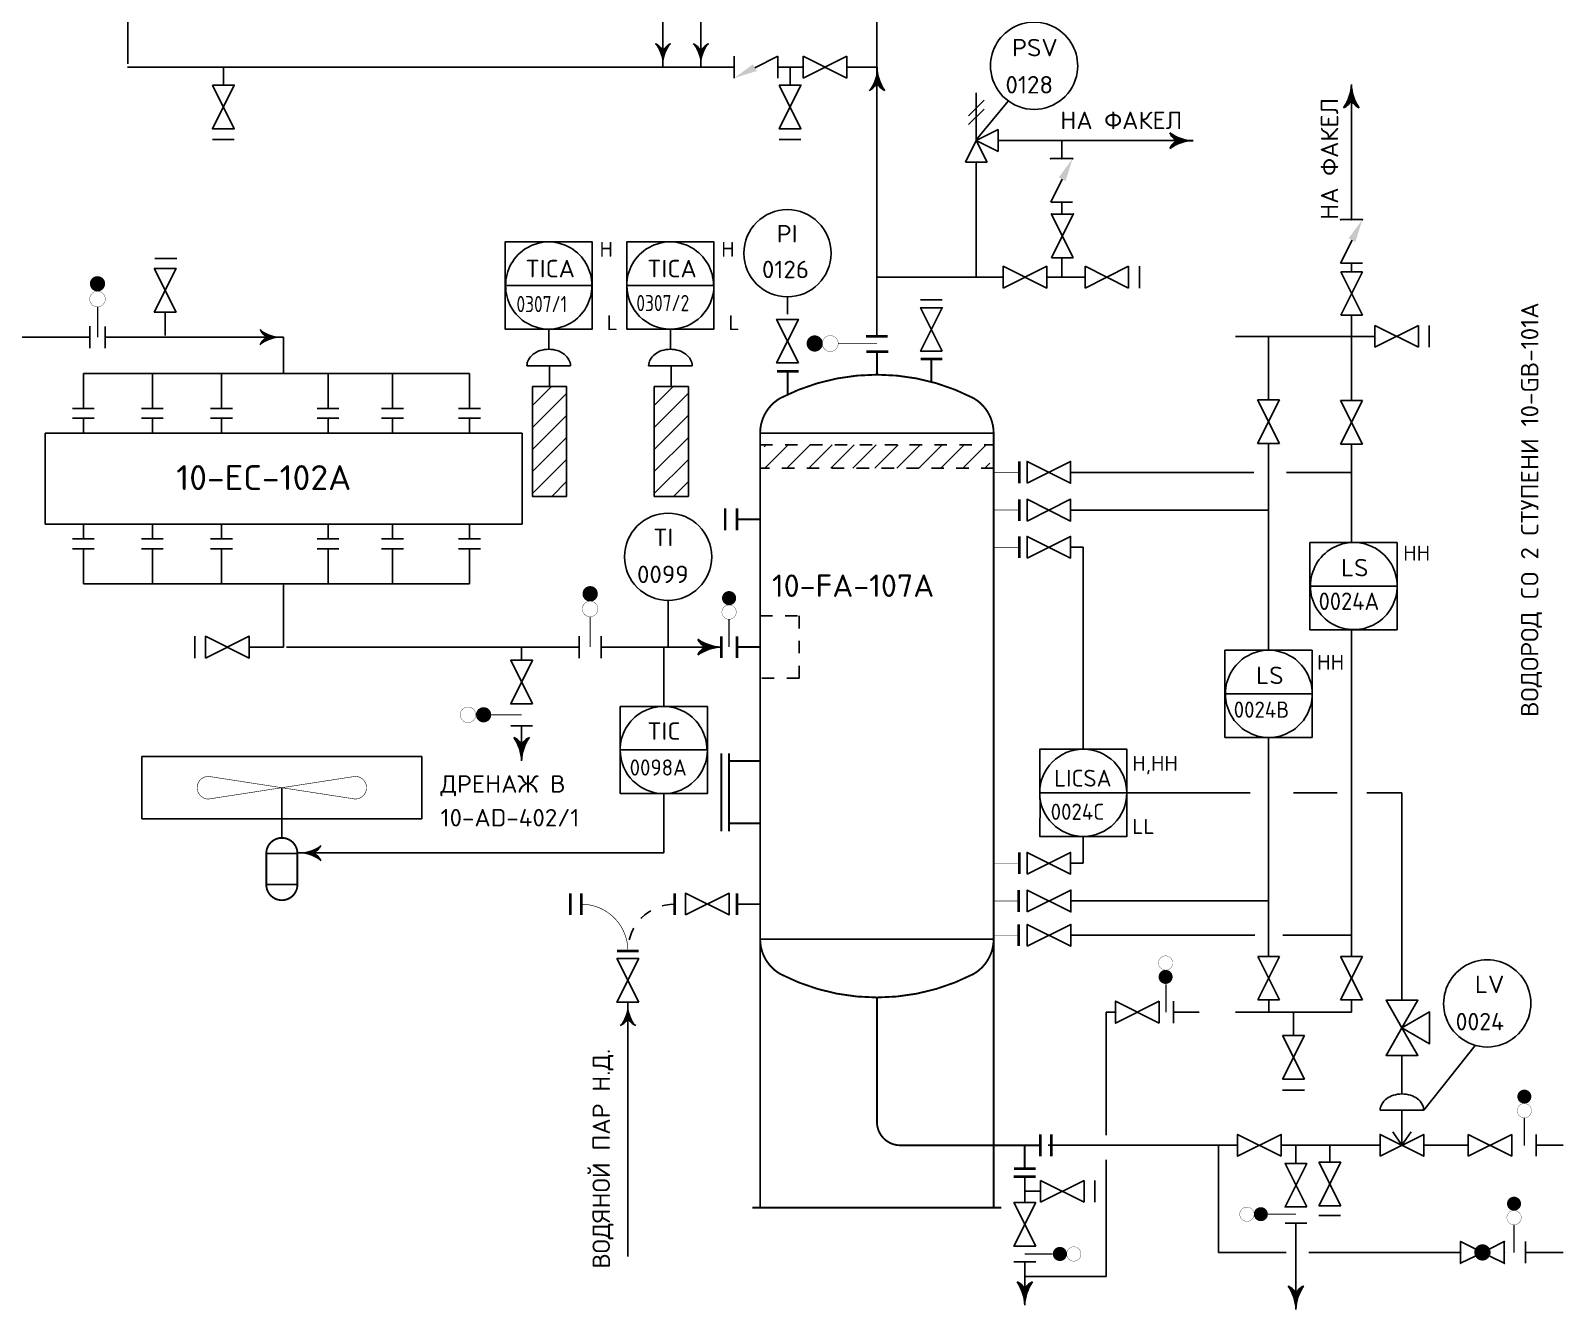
# Model space of a CAD drawing. Extents: x 230 to 652, y 120 to 276.
# Drawn here: x 393.08 to 405.39, y 130.07 to 140.33 of the extents above; entities that cross this region are included whole.
import ezdxf
from ezdxf.enums import TextEntityAlignment as Align

# ---------------------------------------------------------------- set-up
doc = ezdxf.new("R2010")
doc.units = 0
doc.header["$MEASUREMENT"] = 0
doc.linetypes.add('DASH', pattern=[0.15625, 0.09375, -0.0625])
doc.linetypes.add('HIDDEN', pattern=[0.125, 0.0625, -0.0625])
doc.layers.get('0').update_dxf_attribs({"linetype": 'CONTINUOUS'})
for name, color, linetype in [('HATCH', 252, 'CONTINUOUS'), ('IN-ATTRIBS', 7, 'CONTINUOUS'), ('IN-ELECTRICAL', 7, 'HIDDEN'), ('IN-EQUIPMENT', 7, 'CONTINUOUS'), ('IN-INST-TAP', 7, 'CONTINUOUS'), ('IN-MAJ-PROC', 3, 'CONTINUOUS'), ('IN-MIN-PROC', 7, 'CONTINUOUS'), ('IN-PNEUMATIC', 7, 'CONTINUOUS'), ('IN-TEXT', 51, 'CONTINUOUS')]:
    doc.layers.add(name, color=color, linetype=linetype)
doc.styles.add('S1', font='SIMPLEX.shx')
doc.styles.add('SIMPLEX', font='SIMPLEX')

# ---------------------------------------------------------------- blocks, each defined once
blk = doc.blocks.new('VALVTEXT')
at = {"layer": 'IN-ATTRIBS'}
for p in [(0, 0.0625), (0, 0), (0.25, 0.0625), (0.25, 0), (0, -0.0625), (0.25, -0.0625)]:
    blk.add_point(p, dxfattribs=at)
at = {"layer": 'IN-ATTRIBS', "style": 'S1', "flags": 1}
for tag, p in [('IDNUM', (0.125, 0.5625)), ('DWGNO', (0.125, 0.4375)), ('FILENO', (0.125, 0.3125))]:
    blk.add_attdef(tag, text='', height=0.1, dxfattribs=at).set_placement(p, align=Align.CENTER)
at = {"layer": 'IN-ATTRIBS', "style": 'S1'}
for tag, p in [('MODE', (0.125, 0.078125)), ('SIZE', (0.125, -0.1875))]:
    blk.add_attdef(tag, text='', height=0.1, dxfattribs=at).set_placement(p, align=Align.CENTER)
blk = doc.blocks.new('*X15')
at = {"color": 0}
for p, q in [((21.062, 12.047), (21.078, 12.062)), ((21.067, 11.875), (21.255, 12.062)), ((21.244, 11.875), (21.432, 12.062)), ((21.421, 11.875), (21.608, 12.062)), ((21.598, 11.875), (21.785, 12.062)), ((21.774, 11.875), (21.962, 12.062)), ((21.951, 11.875), (22.139, 12.062)), ((22.128, 11.875), (22.316, 12.062)), ((22.305, 11.875), (22.492, 12.062)), ((22.482, 11.875), (22.669, 12.062)), ((22.658, 11.875), (22.846, 12.062)), ((22.835, 11.875), (22.875, 11.915))]:
    blk.add_line(p, q, dxfattribs=at)

msp = doc.modelspace()

# ---------------------------------------------------------------- hatches: boundary and pattern name
at = {"linetype": 'Continuous'}
h = msp.add_hatch(dxfattribs=at)
h.set_pattern_fill('ANSI31', color=256, style=0)
h.set_pattern_definition([(45, (137.99349, -1.40847), (-0.08838835, 0.08838835), [])])
h.paths.add_polyline_path([(397.111, 137.477), (397.386, 137.477), (397.386, 136.595), (397.111, 136.595)])
h = msp.add_hatch(dxfattribs=at)
h.set_pattern_fill('ANSI31', color=256, style=0)
h.set_pattern_definition([(45, (138.97123, -1.40847), (-0.08838835, 0.08838835), [])])
h.paths.add_polyline_path([(398.089, 137.477), (398.364, 137.477), (398.364, 136.595), (398.089, 136.595)])

# ---------------------------------------------------------------- linework, layer by layer
at = {"color": 3, "linetype": 'Continuous'}
for p, q in [((399.878, 137.885), (399.878, 146.336)), ((393.213, 137.873), (392.953, 137.873)), ((393.556, 137.873), (393.213, 137.873)), ((395.112, 137.873), (393.681, 137.873)), ((395.112, 137.873), (395.112, 137.582)), ((396.606, 137.582), (393.506, 137.582)), ((393.506, 137.582), (393.506, 137.301)), ((394.059, 137.582), (394.059, 137.301)), ((394.614, 137.582), (394.614, 137.301)), ((395.47, 137.582), (395.47, 137.301)), ((395.987, 137.582), (395.987, 137.301)), ((396.606, 137.582), (396.606, 137.301)), ((393.506, 135.894), (393.506, 136.175)), ((394.059, 135.894), (394.059, 136.175)), ((394.614, 135.894), (394.614, 136.175)), ((395.47, 135.894), (395.47, 136.175)), ((395.987, 135.894), (395.987, 136.175)), ((396.606, 135.894), (396.606, 136.175)), ((396.606, 135.894), (393.506, 135.894)), ((395.112, 135.385), (395.112, 135.896)), ((397.487, 135.385), (395.135, 135.385)), ((395.325, 135.385), (395.273, 135.385)), ((397.753, 135.385), (397.662, 135.385)), ((398.503, 135.385), (397.753, 135.385))]:
    msp.add_line(p, q, dxfattribs=at)
at = {"color": 5, "linetype": 'Continuous'}
for p, q in [((398.159, 144.253), (398.159, 140.042)), ((398.464, 143.934), (398.464, 140.042)), ((393.863, 140.517), (393.863, 140.069)), ((398.732, 140.042), (393.86, 140.042)), ((399.285, 140.042), (399.082, 140.042)), ((399.879, 140.042), (399.635, 140.042)), ((403.688, 139.791), (403.688, 138.817)), ((402.316, 139.451), (400.851, 139.451)), ((401.362, 139.451), (401.362, 139.307)), ((400.676, 139.278), (400.675, 138.355)), ((401.362, 138.957), (401.362, 138.861)), ((401.362, 138.511), (401.362, 138.355)), ((400.892, 138.355), (399.878, 138.355)), ((401.362, 138.355), (401.242, 138.355)), ((401.549, 138.355), (401.362, 138.355)), ((403.688, 138.049), (403.688, 137.671)), ((403.688, 137.88), (402.756, 137.88)), ((403.022, 137.37), (403.022, 137.88)), ((403.688, 137.365), (403.688, 137.879)), ((403.023, 136.485), (403.022, 137.02)), ((403.688, 137.015), (403.688, 136.224)), ((402.904, 136.788), (401.433, 136.788)), ((403.688, 136.788), (403.166, 136.788)), ((403.023, 136.485), (401.433, 136.485)), ((403.023, 135.36), (403.022, 136.485)), ((401.535, 136.186), (401.433, 136.186)), ((401.535, 136.186), (401.535, 134.565)), ((403.688, 132.902), (403.688, 135.524)), ((395.112, 135.385), (394.837, 135.385)), ((397.024, 135.385), (397.024, 135.279)), ((397.024, 134.754), (397.024, 134.472)), ((403.023, 132.902), (403.023, 134.66)), ((401.535, 133.865), (401.535, 133.65)), ((401.433, 133.65), (401.535, 133.65)), ((401.435, 133.347), (401.624, 133.347)), ((401.593, 133.347), (403.023, 133.347)), ((401.435, 133.072), (402.913, 133.072)), ((403.138, 133.072), (403.688, 133.072)), ((401.719, 132.453), (401.794, 132.453)), ((401.719, 132.453), (401.719, 131.465)), ((402.465, 132.453), (402.259, 132.453)), ((403.688, 132.453), (402.758, 132.453)), ((403.024, 132.552), (403.024, 132.453)), ((403.688, 132.552), (403.688, 132.453)), ((401.253, 131.385), (402.774, 131.385)), ((402.622, 131.385), (402.622, 130.525)), ((403.124, 131.385), (403.626, 131.385)), ((404.269, 131.385), (404.626, 131.385)), ((405.39, 131.385), (405.173, 131.385)), ((401.719, 131.268), (401.719, 130.332)), ((401.065, 131.134), (401.065, 130.922)), ((403.242, 130.759), (403.242, 130.068)), ((402.622, 130.525), (403.046, 130.525)), ((402.959, 130.525), (403.163, 130.525)), ((403.345, 130.525), (404.565, 130.525)), ((405.39, 130.525), (405.085, 130.525)), ((401.065, 130.45), (401.065, 130.226)), ((401.719, 130.332), (401.065, 130.332))]:
    msp.add_line(p, q, dxfattribs=at)
at = {"color": 2}
for p, q in [((398.732, 139.954), (398.732, 140.129)), ((399.082, 140.129), (398.897, 140.036)), ((399.082, 139.954), (399.082, 140.129)), ((399.285, 140.129), (399.285, 139.954)), ((399.635, 139.954), (399.285, 140.129)), ((399.285, 139.954), (399.635, 140.129)), ((399.635, 140.129), (399.635, 139.954)), ((400.676, 139.834), (400.676, 139.453)), ((400.614, 139.651), (400.738, 139.775)), ((400.614, 139.581), (400.738, 139.705)), ((400.676, 139.453), (400.851, 139.54)), ((400.851, 139.54), (400.851, 139.365)), ((400.588, 139.278), (400.676, 139.453)), ((400.676, 139.453), (400.763, 139.278)), ((400.851, 139.365), (400.676, 139.453)), ((400.763, 139.278), (400.588, 139.278)), ((401.274, 139.307), (401.449, 139.307)), ((401.274, 138.957), (401.366, 139.142)), ((401.274, 138.957), (401.449, 138.957)), ((401.455, 138.861), (401.28, 138.511)), ((401.455, 138.511), (401.28, 138.861)), ((401.28, 138.861), (401.455, 138.861)), ((401.28, 138.861), (401.455, 138.861)), ((403.601, 138.817), (403.776, 138.817)), ((403.601, 138.467), (403.693, 138.652)), ((401.28, 138.511), (401.455, 138.511)), ((401.549, 138.268), (401.899, 138.443)), ((401.899, 138.268), (401.549, 138.443)), ((401.549, 138.443), (401.549, 138.268)), ((401.549, 138.443), (401.549, 138.268)), ((401.899, 138.443), (401.899, 138.268)), ((401.987, 138.443), (401.987, 138.268)), ((403.601, 138.467), (403.776, 138.467)), ((403.778, 138.049), (403.603, 138.399)), ((403.778, 138.399), (403.603, 138.049)), ((403.603, 138.399), (403.778, 138.399)), ((400.228, 138.172), (400.403, 138.172)), ((403.603, 138.049), (403.778, 138.049)), ((393.557, 137.786), (393.557, 137.961)), ((393.68, 137.784), (393.68, 137.959)), ((403.876, 137.88), (403.688, 137.88)), ((403.876, 137.968), (404.226, 137.793)), ((404.226, 137.968), (403.876, 137.793)), ((403.876, 137.793), (403.876, 137.968)), ((404.226, 137.793), (404.226, 137.968)), ((404.313, 137.793), (404.313, 137.968)), ((397.417, 137.644), (397.067, 137.644)), ((398.394, 137.644), (398.044, 137.644)), ((403.11, 137.37), (402.935, 137.02)), ((403.11, 137.02), (402.935, 137.37)), ((402.935, 137.37), (403.11, 137.37)), ((403.776, 137.015), (403.601, 137.365)), ((403.776, 137.365), (403.601, 137.015)), ((403.601, 137.365), (403.776, 137.365)), ((393.418, 137.301), (393.593, 137.301)), ((393.971, 137.301), (394.146, 137.301)), ((394.527, 137.301), (394.702, 137.301)), ((395.382, 137.301), (395.557, 137.301)), ((395.9, 137.301), (396.075, 137.301)), ((396.518, 137.301), (396.693, 137.301)), ((402.935, 137.02), (403.11, 137.02)), ((403.601, 137.015), (403.776, 137.015)), ((393.418, 136.175), (393.593, 136.175)), ((393.971, 136.175), (394.146, 136.175)), ((394.527, 136.175), (394.702, 136.175)), ((395.382, 136.175), (395.557, 136.175)), ((395.9, 136.175), (396.075, 136.175)), ((396.518, 136.175), (396.693, 136.175)), ((394.399, 135.297), (394.399, 135.472)), ((397.487, 135.297), (397.487, 135.472)), ((397.662, 135.297), (397.662, 135.472)), ((397.112, 134.929), (396.937, 134.929)), ((397.112, 134.754), (396.937, 134.754)), ((402.937, 132.902), (403.112, 132.902)), ((403.112, 132.902), (402.937, 132.552)), ((403.112, 132.552), (402.937, 132.902)), ((403.601, 132.902), (403.776, 132.902)), ((403.776, 132.902), (403.601, 132.552)), ((403.776, 132.552), (403.601, 132.902)), ((402.144, 132.366), (401.794, 132.541)), ((401.794, 132.541), (401.794, 132.366)), ((401.794, 132.366), (402.144, 132.541)), ((401.794, 132.541), (401.794, 132.366)), ((402.144, 132.541), (402.144, 132.366)), ((402.144, 132.366), (402.144, 132.541)), ((402.259, 132.366), (402.259, 132.541)), ((402.937, 132.552), (403.112, 132.552)), ((403.224, 132.266), (403.224, 132.453)), ((403.601, 132.552), (403.776, 132.552)), ((403.311, 131.916), (403.136, 132.266)), ((403.311, 132.266), (403.136, 131.916)), ((403.136, 132.266), (403.311, 132.266)), ((403.136, 131.916), (403.311, 131.916)), ((403.136, 131.828), (403.311, 131.828)), ((403.919, 131.666), (404.269, 131.666)), ((404.094, 131.385), (404.094, 131.666)), ((403.515, 131.279), (403.515, 131.385)), ((403.515, 131.249), (403.515, 131.279)), ((401.191, 130.928), (401.191, 131.103)), ((401.191, 131.103), (401.541, 130.928)), ((401.541, 131.103), (401.191, 130.928)), ((401.541, 130.928), (401.541, 131.103)), ((401.629, 130.928), (401.629, 131.103)), ((401.191, 131.016), (401.065, 131.016)), ((403.601, 130.822), (403.426, 130.822)), ((401.153, 130.45), (400.978, 130.45))]:
    msp.add_line(p, q, dxfattribs=at)
at = {"color": 7, "linetype": 'Continuous'}
for p, q in [((400.675, 139.459), (400.931, 139.768)), ((401.885, 134.215), (402.876, 134.215)), ((403.222, 134.215), (403.573, 134.215)), ((403.812, 134.215), (404.094, 134.215)), ((395.224, 133.733), (398.166, 133.733)), ((397.864, 133.733), (398.166, 133.733)), ((404.271, 131.666), (404.683, 132.187))]:
    msp.add_line(p, q, dxfattribs=at)
at = {"color": 7}
for p, q in [((403.688, 138.467), (403.688, 138.399)), ((403.688, 138.227), (403.688, 138.22)), ((403.688, 135.857), (403.688, 135.858))]:
    msp.add_line(p, q, dxfattribs=at)
at = {"linetype": 'Continuous'}
for p, q in [((396.892, 138.288), (397.592, 138.288)), ((397.869, 138.288), (398.569, 138.288)), ((397.242, 137.776), (397.242, 137.938)), ((398.219, 137.776), (398.219, 137.938)), ((397.249, 137.477), (397.249, 137.644)), ((398.226, 137.477), (398.226, 137.644)), ((403.355, 135.874), (404.055, 135.874)), ((402.673, 135.01), (403.373, 135.01)), ((401.185, 134.215), (401.885, 134.215)), ((404.094, 132.106), (404.094, 131.797)), ((404.094, 131.385), (404.021, 131.494)), ((404.094, 131.385), (404.167, 131.494))]:
    msp.add_line(p, q, dxfattribs=at)
for p, q in [((398.516, 134.909), (397.816, 134.909)), ((397.816, 134.909), (397.816, 134.505)), ((398.516, 134.505), (398.516, 134.909)), ((398.516, 134.559), (397.816, 134.559))]:
    msp.add_line(p, q)
at = {"color": 6}
for p, q in [((395.224, 133.728), (394.974, 133.728)), ((395.224, 133.478), (394.974, 133.478))]:
    msp.add_line(p, q, dxfattribs=at)
at = {"color": 5}
msp.add_line((397.878, 130.493), (397.878, 132.534), dxfattribs=at)
at = {"color": 5, "linetype": 'Continuous'}
for points in [[(399.879, 140.042, 0.150368), (399.94, 139.854)], [(399.878, 139.917, -0.206864), (399.815, 139.855)], [(399.878, 139.917, 0.206864), (399.94, 139.854)], [(401.065, 130.226, 0.206864), (401.003, 130.289)], [(401.065, 130.101, 0.150368), (401.003, 130.289)], [(401.065, 130.226, -0.206864), (401.128, 130.289)], [(403.242, 130.193, 0.206864), (403.18, 130.255)], [(403.242, 130.068, 0.150368), (403.18, 130.255)], [(403.242, 130.193, -0.206864), (403.305, 130.255)]]:
    msp.add_lwpolyline(points, format="xyb", dxfattribs=at)
at = {"color": 2}
for points in [[(394.542, 139.897), (394.717, 139.547), (394.542, 139.547), (394.717, 139.897)], [(399.093, 139.897), (399.268, 139.547), (399.093, 139.547), (399.268, 139.897)], [(394.074, 138.425), (394.249, 138.075), (394.074, 138.075), (394.249, 138.425)], [(400.892, 138.268), (401.242, 138.443), (401.242, 138.268), (400.892, 138.443)], [(400.403, 137.76), (400.228, 138.11), (400.403, 138.11), (400.228, 137.76)], [(399.247, 137.666), (399.072, 138.016), (399.247, 138.016), (399.072, 137.666)], [(401.083, 136.701), (401.433, 136.876), (401.433, 136.701), (401.083, 136.876)], [(401.083, 136.397), (401.433, 136.572), (401.433, 136.397), (401.083, 136.572)], [(401.083, 136.099), (401.433, 136.274), (401.433, 136.099), (401.083, 136.274)], [(394.487, 135.297), (394.837, 135.472), (394.837, 135.297), (394.487, 135.472)], [(397.112, 134.929), (396.937, 135.279), (397.112, 135.279), (396.937, 134.929)], [(401.083, 133.562), (401.433, 133.737), (401.433, 133.562), (401.083, 133.737)], [(401.085, 133.259), (401.435, 133.434), (401.435, 133.259), (401.085, 133.434)], [(398.34, 133.234), (398.69, 133.409), (398.69, 133.234), (398.34, 133.409)], [(401.085, 132.984), (401.435, 133.159), (401.435, 132.984), (401.085, 133.159)], [(397.965, 132.534), (397.79, 132.884), (397.965, 132.884), (397.79, 132.534)], [(403.919, 131.297), (404.269, 131.472), (404.269, 131.297), (403.919, 131.472)], [(403.33, 130.89), (403.155, 131.24), (403.33, 131.24), (403.155, 130.89)], [(403.602, 130.899), (403.427, 131.249), (403.602, 131.249), (403.427, 130.899)], [(401.153, 130.575), (400.978, 130.925), (401.153, 130.925), (400.978, 130.575)]]:
    msp.add_lwpolyline(points, close=True, dxfattribs=at)
for points in [[(397.592, 138.21), (397.592, 138.638), (396.892, 138.638), (396.892, 138.213)], [(398.569, 138.21), (398.569, 138.638), (397.869, 138.638), (397.869, 138.213)], [(396.892, 138.213), (396.892, 137.938), (397.592, 137.938), (397.592, 138.21)], [(397.869, 138.213), (397.869, 137.938), (398.569, 137.938), (398.569, 138.21)], [(404.055, 135.821), (404.055, 136.224), (403.355, 136.224), (403.355, 135.821)], [(403.355, 135.821), (403.355, 135.524), (404.055, 135.524), (404.055, 135.821)], [(403.373, 134.956), (403.373, 135.36), (402.673, 135.36), (402.673, 134.956)], [(402.673, 134.956), (402.673, 134.66), (403.373, 134.66), (403.373, 134.956)], [(401.885, 134.161), (401.885, 134.565), (401.185, 134.565), (401.185, 134.161)], [(397.816, 134.505), (397.816, 134.209), (398.516, 134.209), (398.516, 134.505)], [(401.189, 134.161), (401.185, 133.865), (401.885, 133.865), (401.885, 134.161)]]:
    msp.add_lwpolyline(points)
for points, const_width in [([(393.588, 138.302, 1), (393.649, 138.302, 1)], 0.0612), ([(393.556, 138.179, 1), (393.681, 138.179, 1)], 0.00245), ([(399.378, 137.79, 1), (399.378, 137.855, 1)], 0.065), ([(399.503, 137.758, 1), (399.503, 137.886, 1)], 0.0025), ([(397.544, 135.813, 1), (397.606, 135.813, 1)], 0.0612), ([(398.662, 135.778, 1), (398.719, 135.778, 1)], 0.0563), ([(397.512, 135.691, 1), (397.637, 135.691, 1)], 0.00245), ([(398.633, 135.666, 1), (398.748, 135.666, 1)], 0.00225), ([(396.594, 134.779, 1), (396.594, 134.904, 1)], 0.00245), ([(396.719, 134.811, 1), (396.719, 134.872, 1)], 0.0612), ([(402.139, 132.849, -1), (402.253, 132.849, -1)], 0.00225), ([(402.168, 132.737, -1), (402.224, 132.737, -1)], 0.0563), ([(405.049, 131.776, 1), (405.105, 131.776, 1)], 0.0563), ([(405.02, 131.663, 1), (405.134, 131.663, 1)], 0.00225), ([(404.966, 130.916, 1), (405.022, 130.916, 1)], 0.0563), ([(402.849, 130.889, -1), (402.849, 130.774, -1)], 0.00225), ([(402.961, 130.86, -1), (402.961, 130.804, -1)], 0.0563), ([(404.937, 130.804, 1), (405.052, 130.804, 1)], 0.00225), ([(401.347, 130.541, 1), (401.347, 130.484, 1)], 0.0563), ([(401.459, 130.57, 1), (401.459, 130.455, 1)], 0.00225), ([(404.708, 130.525, 1), (404.773, 130.525, 1)], 0.0656)]:
    msp.add_lwpolyline(points, format="xyb", close=True, dxfattribs=dict(at, const_width=const_width))
for points, const_width in [([(393.619, 138.118), (393.619, 137.873)], 0.0098), ([(399.79, 137.88), (399.965, 137.88)], 0.021), ([(399.565, 137.822), (399.878, 137.822)], 0.005), ([(397.575, 135.63), (397.575, 135.385)], 0.0098), ([(398.69, 135.61), (398.69, 135.385)], 0.009), ([(398.628, 135.297), (398.628, 135.472)], 0.021), ([(396.779, 134.841), (397.024, 134.841)], 0.0098), ([(397.415, 133.409), (397.415, 133.234)], 0.021), ([(397.503, 133.234), (397.503, 133.409)], 0.021), ([(398.253, 133.234), (398.253, 133.409)], 0.021), ([(397.965, 132.946), (397.79, 132.946)], 0.021), ([(402.199, 132.678), (402.199, 132.453)], 0.009), ([(405.077, 131.607), (405.077, 131.382)], 0.009), ([(403.017, 130.832), (403.242, 130.832)], 0.009), ([(404.994, 130.747), (404.994, 130.522)], 0.009), ([(401.29, 130.512), (401.065, 130.512)], 0.009)]:
    msp.add_lwpolyline(points, dxfattribs=dict(at, const_width=const_width))
for points in [[(397.067, 137.644, -0.126822), (397.079, 137.692, -0.10607), (397.118, 137.737, -0.085783), (397.173, 137.765, -0.075445), (397.242, 137.776, -0.075445), (397.311, 137.765, -0.085783), (397.365, 137.737, -0.10607), (397.404, 137.692, -0.126822), (397.417, 137.644, -0.126822)], [(398.044, 137.644, -0.126822), (398.057, 137.692, -0.10607), (398.096, 137.737, -0.085783), (398.15, 137.765, -0.075445), (398.219, 137.776, -0.075445), (398.288, 137.765, -0.085783), (398.343, 137.737, -0.10607), (398.382, 137.692, -0.126822), (398.394, 137.644, -0.126822)], [(404.269, 131.666, 0.126822), (404.257, 131.714, 0.10607), (404.218, 131.759, 0.085783), (404.163, 131.787, 0.075445), (404.094, 131.797, 0.075445), (404.025, 131.787, 0.085783), (403.97, 131.759, 0.10607), (403.932, 131.714, 0.126822), (403.919, 131.666)]]:
    msp.add_lwpolyline(points, format="xyb", dxfattribs=at)
at = {"linetype": 'Continuous'}
for points in [[(397.111, 137.477), (397.386, 137.477), (397.386, 136.595), (397.111, 136.595)], [(398.089, 137.477), (398.364, 137.477), (398.364, 136.595), (398.089, 136.595)], [(404.094, 132.328), (404.222, 132.55), (403.966, 132.55)], [(404.094, 132.328), (404.316, 132.456), (404.316, 132.2)], [(404.094, 132.328), (404.222, 132.106), (403.966, 132.106)]]:
    msp.add_lwpolyline(points, close=True, dxfattribs=at)
at = {"color": 3, "linetype": 'Continuous'}
msp.add_lwpolyline([(398.628, 135.385, 0.150368), (398.44, 135.322)], format="xyb", dxfattribs=at)
at = {"color": 6}
for points, const_width in [([(395.688, 134.165, 1), (395.688, 134.347), (394.51, 134.165, -1), (394.51, 134.347)], 0.00453), ([(395.224, 133.728), (395.224, 133.478, -1), (394.974, 133.478), (394.974, 133.728, -1)], 0.015)]:
    msp.add_lwpolyline(points, format="xyb", close=True, dxfattribs=dict(at, const_width=const_width))
for points in [[(395.349, 133.732, 0.206864), (395.412, 133.793)], [(395.349, 133.732, -0.206864), (395.411, 133.668)]]:
    msp.add_lwpolyline(points, format="xyb")
at = {"color": 2}
for points in [[(404.682, 130.555), (404.565, 130.613), (404.565, 130.438), (404.682, 130.496)], [(404.799, 130.555), (404.915, 130.613), (404.915, 130.438), (404.799, 130.496)]]:
    msp.add_lwpolyline(points, dxfattribs=at)
for centre in [(399.159, 138.547), (398.201, 136.11)]:
    msp.add_circle(centre, 0.35)
for centre, radius, start, end in [((401.14, 140.052), 0.35, 351.1529, 188.8471), ((401.14, 140.052), 0.35, 188.8471, 351.1529), ((397.242, 138.292), 0.346, 359.282, 180.718), ((398.217, 138.29), 0.348, 359.6296, 180.3704), ((397.242, 138.284), 0.346, 179.3795, 0.6205), ((398.219, 138.288), 0.35, 180, 360), ((403.707, 135.877), 0.348, 359.6548, 180.3452), ((403.707, 135.873), 0.348, 179.7929, 0.8975), ((403.025, 135.012), 0.348, 359.6296, 180.3704), ((398.164, 134.561), 0.348, 359.6296, 180.3704), ((403.025, 135.007), 0.348, 179.5934, 0.4066), ((398.166, 134.559), 0.35, 180, 0), ((401.535, 134.215), 0.35, 360, 180), ((401.535, 134.215), 0.35, 180, 0), ((401.535, 134.215), 0.35, 187.8841, 188.8471), ((404.779, 132.524), 0.35, 351.1529, 188.8471), ((404.779, 132.524), 0.35, 188.8471, 351.1529)]:
    msp.add_arc(centre, radius, start, end)
at = {"color": 5, "linetype": 'Continuous'}
for centre, radius, start, end in [((398.056, 140.126), 0.111, 21.6248, 68.3752), ((398.263, 140.126), 0.111, 111.6248, 158.3752), ((398.36, 140.126), 0.111, 21.6248, 68.3752), ((398.568, 140.126), 0.111, 111.6248, 158.3752), ((399.544, 140.054), 0.336, 354.2944, 357.9783), ((403.352, 139.911), 0.336, 324.4623, 358.6678), ((404.024, 139.911), 0.336, 181.3322, 215.5377), ((403.585, 139.819), 0.111, 291.6248, 338.3752), ((403.792, 139.819), 0.111, 201.6248, 248.3752), ((402.425, 139.787), 0.336, 234.4623, 268.6678), ((402.333, 139.554), 0.111, 201.6248, 248.3752), ((402.425, 139.115), 0.336, 91.3322, 125.5377), ((402.333, 139.347), 0.111, 111.6248, 158.3752), ((396.921, 134.556), 0.111, 21.6248, 68.3752), ((396.688, 134.464), 0.336, 1.3322, 35.5377), ((397.128, 134.556), 0.111, 111.6248, 158.3752), ((397.36, 134.464), 0.336, 144.4623, 178.6678), ((397.774, 132.45), 0.111, 291.6248, 338.3752), ((397.982, 132.45), 0.111, 201.6248, 248.3752), ((401.401, 130.094), 0.336, 144.4623, 178.6678), ((403.578, 130.06), 0.336, 144.4623, 178.6678)]:
    msp.add_arc(centre, radius, start, end, dxfattribs=at)
at = {"color": 3, "linetype": 'Continuous'}
for centre, radius, start, end in [((395.028, 137.977), 0.111, 201.6248, 248.3752), ((395.028, 137.77), 0.111, 111.6248, 158.3752), ((398.544, 135.488), 0.111, 201.6248, 248.3752), ((398.636, 135.721), 0.336, 234.4623, 268.6678), ((398.544, 135.281), 0.111, 111.6248, 158.3752)]:
    msp.add_arc(centre, radius, start, end, dxfattribs=at)
at = {"color": 2}
for p in [(401.794, 132.541), (401.794, 132.453), (401.794, 132.366)]:
    msp.add_point(p, dxfattribs=at)
at = {"color": 5, "linetype": 'Continuous'}
for points in [[(398.118, 140.195), (398.113, 140.221), (398.097, 140.229)], [(398.135, 140.159), (398.128, 140.211), (398.118, 140.195), (398.113, 140.221)], [(398.148, 140.121), (398.141, 140.198), (398.135, 140.159), (398.128, 140.211)], [(398.156, 140.082), (398.151, 140.183), (398.148, 140.121), (398.141, 140.198)], [(398.163, 140.082), (398.167, 140.183), (398.171, 140.121), (398.178, 140.198)], [(398.171, 140.121), (398.178, 140.198), (398.183, 140.159), (398.191, 140.211)], [(398.183, 140.159), (398.191, 140.211), (398.201, 140.195), (398.206, 140.221)], [(398.201, 140.195), (398.206, 140.221), (398.222, 140.229)], [(398.423, 140.195), (398.418, 140.221), (398.401, 140.229)], [(398.44, 140.159), (398.433, 140.211), (398.423, 140.195), (398.418, 140.221)], [(398.453, 140.121), (398.445, 140.198), (398.44, 140.159), (398.433, 140.211)], [(398.461, 140.082), (398.456, 140.183), (398.453, 140.121), (398.445, 140.198)], [(398.467, 140.082), (398.472, 140.183), (398.475, 140.121), (398.483, 140.198)], [(398.475, 140.121), (398.483, 140.198), (398.488, 140.159), (398.495, 140.211)], [(398.488, 140.159), (398.495, 140.211), (398.505, 140.195), (398.51, 140.221)], [(398.505, 140.195), (398.51, 140.221), (398.526, 140.229)], [(398.159, 140.042), (398.159, 140.167), (398.156, 140.082), (398.151, 140.183)], [(398.159, 140.042), (398.159, 140.167), (398.163, 140.082), (398.167, 140.183)], [(398.464, 140.042), (398.464, 140.167), (398.461, 140.082), (398.456, 140.183)], [(398.464, 140.042), (398.464, 140.167), (398.467, 140.082), (398.472, 140.183)], [(399.867, 139.963), (399.859, 139.886), (399.854, 139.925), (399.846, 139.873)], [(399.876, 140.002), (399.87, 139.901), (399.867, 139.963), (399.859, 139.886)], [(399.879, 140.042), (399.878, 139.917), (399.876, 140.002), (399.87, 139.901)], [(399.879, 140.042), (399.878, 139.917), (399.882, 140.002), (399.886, 139.901)], [(399.882, 140.002), (399.886, 139.901), (399.89, 139.963), (399.896, 139.886)], [(399.89, 139.963), (399.896, 139.886), (399.902, 139.924), (399.909, 139.873)], [(399.836, 139.889), (399.831, 139.863), (399.815, 139.855)], [(399.854, 139.925), (399.846, 139.873), (399.836, 139.889), (399.831, 139.863)], [(399.902, 139.924), (399.909, 139.873), (399.919, 139.888), (399.923, 139.862)], [(399.919, 139.888), (399.923, 139.862), (399.94, 139.854)], [(403.677, 139.824), (403.67, 139.747), (403.664, 139.786), (403.657, 139.734)], [(403.685, 139.863), (403.68, 139.762), (403.677, 139.824), (403.67, 139.747)], [(403.688, 139.903), (403.688, 139.778), (403.685, 139.863), (403.68, 139.762)], [(403.688, 139.903), (403.688, 139.778), (403.692, 139.863), (403.696, 139.762)], [(403.692, 139.863), (403.696, 139.762), (403.7, 139.824), (403.707, 139.747)], [(403.7, 139.824), (403.707, 139.747), (403.712, 139.786), (403.72, 139.734)], [(403.647, 139.75), (403.642, 139.724), (403.626, 139.716)], [(403.664, 139.786), (403.657, 139.734), (403.647, 139.75), (403.642, 139.724)], [(403.712, 139.786), (403.72, 139.734), (403.73, 139.75), (403.735, 139.724)], [(403.73, 139.75), (403.735, 139.724), (403.751, 139.716)], [(402.263, 139.492), (402.237, 139.497), (402.229, 139.513)], [(402.3, 139.475), (402.248, 139.482), (402.263, 139.492), (402.237, 139.497)], [(402.338, 139.462), (402.261, 139.47), (402.3, 139.475), (402.248, 139.482)], [(402.377, 139.454), (402.276, 139.459), (402.338, 139.462), (402.261, 139.47)], [(402.417, 139.451), (402.292, 139.451), (402.377, 139.454), (402.276, 139.459)], [(402.263, 139.41), (402.237, 139.405), (402.229, 139.388)], [(402.3, 139.427), (402.248, 139.419), (402.263, 139.41), (402.237, 139.405)], [(402.338, 139.44), (402.261, 139.432), (402.3, 139.427), (402.248, 139.419)], [(402.377, 139.448), (402.276, 139.443), (402.338, 139.44), (402.261, 139.432)], [(402.417, 139.451), (402.292, 139.451), (402.377, 139.448), (402.276, 139.443)], [(396.983, 134.625), (396.978, 134.651), (396.962, 134.659)], [(397.065, 134.625), (397.07, 134.651), (397.087, 134.659)], [(397, 134.589), (396.993, 134.64), (396.983, 134.625), (396.978, 134.651)], [(397.013, 134.551), (397.006, 134.628), (397, 134.589), (396.993, 134.64)], [(397.021, 134.512), (397.016, 134.613), (397.013, 134.551), (397.006, 134.628)], [(397.024, 134.472), (397.024, 134.597), (397.021, 134.512), (397.016, 134.613)], [(397.024, 134.472), (397.024, 134.597), (397.028, 134.512), (397.032, 134.613)], [(397.028, 134.512), (397.032, 134.613), (397.036, 134.551), (397.043, 134.628)], [(397.036, 134.551), (397.043, 134.628), (397.048, 134.589), (397.056, 134.64)], [(397.048, 134.589), (397.056, 134.64), (397.065, 134.625), (397.07, 134.651)], [(397.867, 132.454), (397.859, 132.378), (397.854, 132.416), (397.846, 132.365)], [(397.875, 132.494), (397.87, 132.392), (397.867, 132.454), (397.859, 132.378)], [(397.878, 132.534), (397.878, 132.409), (397.875, 132.494), (397.87, 132.392)], [(397.878, 132.534), (397.878, 132.409), (397.881, 132.494), (397.886, 132.392)], [(397.881, 132.494), (397.886, 132.392), (397.889, 132.454), (397.897, 132.378)], [(397.889, 132.454), (397.897, 132.378), (397.902, 132.416), (397.909, 132.365)], [(397.837, 132.38), (397.832, 132.354), (397.815, 132.346)], [(397.854, 132.416), (397.846, 132.365), (397.837, 132.38), (397.832, 132.354)], [(397.902, 132.416), (397.909, 132.365), (397.919, 132.38), (397.924, 132.354)], [(397.919, 132.38), (397.924, 132.354), (397.94, 132.346)], [(401.024, 130.255), (401.019, 130.281), (401.003, 130.289)], [(401.041, 130.219), (401.034, 130.27), (401.024, 130.255), (401.019, 130.281)], [(401.054, 130.181), (401.047, 130.257), (401.041, 130.219), (401.034, 130.27)], [(401.062, 130.141), (401.057, 130.243), (401.054, 130.181), (401.047, 130.257)], [(401.065, 130.101), (401.065, 130.226), (401.062, 130.141), (401.057, 130.243)], [(401.065, 130.101), (401.065, 130.226), (401.069, 130.141), (401.073, 130.243)], [(401.069, 130.141), (401.073, 130.243), (401.077, 130.181), (401.084, 130.257)], [(401.077, 130.181), (401.084, 130.257), (401.09, 130.219), (401.097, 130.27)], [(401.09, 130.219), (401.097, 130.27), (401.107, 130.255), (401.112, 130.281)], [(401.107, 130.255), (401.112, 130.281), (401.128, 130.289)], [(403.201, 130.221), (403.196, 130.247), (403.18, 130.255)], [(403.218, 130.185), (403.211, 130.237), (403.201, 130.221), (403.196, 130.247)], [(403.231, 130.147), (403.224, 130.224), (403.218, 130.185), (403.211, 130.237)], [(403.239, 130.108), (403.234, 130.209), (403.231, 130.147), (403.224, 130.224)], [(403.246, 130.108), (403.251, 130.209), (403.254, 130.147), (403.261, 130.224)], [(403.254, 130.147), (403.261, 130.224), (403.267, 130.185), (403.274, 130.237)], [(403.267, 130.185), (403.274, 130.237), (403.284, 130.221), (403.289, 130.247)], [(403.284, 130.221), (403.289, 130.247), (403.305, 130.255)], [(403.242, 130.068), (403.242, 130.193), (403.239, 130.108), (403.234, 130.209)], [(403.242, 130.068), (403.242, 130.193), (403.246, 130.108), (403.251, 130.209)]]:
    msp.add_solid(points, dxfattribs=at)
at = {"color": 2}
for points in [[(398.912, 140.01), (398.732, 139.954), (398.882, 140.064)], [(401.393, 139.127), (401.449, 139.307), (401.339, 139.157)], [(403.72, 138.637), (403.776, 138.817), (403.666, 138.667)]]:
    msp.add_solid(points, dxfattribs=at)
at = {"color": 3, "linetype": 'Continuous'}
for points in [[(394.959, 137.914), (394.933, 137.919), (394.925, 137.936)], [(394.995, 137.897), (394.944, 137.905), (394.959, 137.914), (394.933, 137.919)], [(395.033, 137.884), (394.956, 137.892), (394.995, 137.897), (394.944, 137.905)], [(395.033, 137.862), (394.956, 137.854), (394.995, 137.849), (394.944, 137.842)], [(395.072, 137.876), (394.971, 137.881), (395.033, 137.884), (394.956, 137.892)], [(395.072, 137.87), (394.971, 137.865), (395.033, 137.862), (394.956, 137.854)], [(395.112, 137.873), (394.987, 137.873), (395.072, 137.876), (394.971, 137.881)], [(395.112, 137.873), (394.987, 137.873), (395.072, 137.87), (394.971, 137.865)], [(394.959, 137.832), (394.933, 137.827), (394.925, 137.811)], [(394.995, 137.849), (394.944, 137.842), (394.959, 137.832), (394.933, 137.827)], [(398.474, 135.426), (398.448, 135.431), (398.44, 135.447)], [(398.511, 135.409), (398.459, 135.416), (398.474, 135.426), (398.448, 135.431)], [(398.549, 135.396), (398.472, 135.403), (398.511, 135.409), (398.459, 135.416)], [(398.588, 135.388), (398.487, 135.393), (398.549, 135.396), (398.472, 135.403)], [(398.628, 135.385), (398.503, 135.385), (398.588, 135.388), (398.487, 135.393)], [(398.474, 135.344), (398.448, 135.339), (398.44, 135.322)], [(398.511, 135.361), (398.459, 135.353), (398.474, 135.344), (398.448, 135.339)], [(398.549, 135.373), (398.472, 135.366), (398.511, 135.361), (398.459, 135.353)], [(398.588, 135.381), (398.487, 135.377), (398.549, 135.373), (398.472, 135.366)], [(398.628, 135.385), (398.503, 135.385), (398.588, 135.381), (398.487, 135.377)]]:
    msp.add_solid(points, dxfattribs=at)
for points in [[(395.378, 133.773), (395.404, 133.777), (395.412, 133.793)], [(395.224, 133.733), (395.349, 133.732), (395.264, 133.736), (395.365, 133.74)], [(395.224, 133.733), (395.349, 133.732), (395.264, 133.729), (395.365, 133.723)], [(395.264, 133.736), (395.365, 133.74), (395.303, 133.744), (395.38, 133.75)], [(395.264, 133.729), (395.365, 133.723), (395.303, 133.721), (395.38, 133.713)], [(395.303, 133.744), (395.38, 133.75), (395.342, 133.756), (395.393, 133.763)], [(395.303, 133.721), (395.38, 133.713), (395.341, 133.708), (395.393, 133.7)], [(395.341, 133.708), (395.393, 133.7), (395.377, 133.69), (395.403, 133.685)], [(395.342, 133.756), (395.393, 133.763), (395.378, 133.773), (395.404, 133.777)], [(395.377, 133.69), (395.403, 133.685), (395.411, 133.668)]]:
    msp.add_solid(points)
at = {"layer": 'IN-ATTRIBS', "color": 2}
for p in [(401.274, 139.307), (401.361, 139.307), (401.449, 139.307), (401.28, 138.861), (401.367, 138.861), (401.455, 138.861), (403.601, 138.817), (403.688, 138.817), (403.776, 138.817)]:
    msp.add_point(p, dxfattribs=at)
at = {"layer": 'IN-ELECTRICAL', "color": 7, "linetype": 'Continuous'}
msp.add_line((398.166, 133.733), (398.166, 134.209), dxfattribs=at)
at = {"layer": 'IN-EQUIPMENT', "color": 2}
for p, q in [((394.717, 139.46), (394.542, 139.46)), ((399.268, 139.46), (399.093, 139.46)), ((394.255, 138.504), (394.08, 138.504)), ((405.173, 131.297), (405.173, 131.472)), ((403.33, 130.759), (403.155, 130.759)), ((405.085, 130.438), (405.085, 130.613))]:
    msp.add_line(p, q, dxfattribs=at)
at = {"layer": 'IN-EQUIPMENT', "color": 6}
for p, q in [((393.418, 137.222), (393.593, 137.222)), ((393.506, 137.103), (393.506, 137.222)), ((393.971, 137.222), (394.146, 137.222)), ((394.059, 137.103), (394.059, 137.222)), ((394.527, 137.222), (394.702, 137.222)), ((394.614, 137.103), (394.614, 137.222)), ((395.382, 137.222), (395.557, 137.222)), ((395.47, 137.103), (395.47, 137.222)), ((395.9, 137.222), (396.075, 137.222)), ((395.987, 137.103), (395.987, 137.222)), ((396.518, 137.222), (396.693, 137.222)), ((396.606, 137.103), (396.606, 137.222)), ((393.197, 137.103), (397.028, 137.103)), ((393.197, 136.372), (393.197, 137.103)), ((397.028, 137.103), (397.028, 136.372)), ((398.94, 137.103), (400.815, 137.103)), ((397.028, 136.372), (393.197, 136.372)), ((393.506, 136.372), (393.506, 136.254)), ((394.059, 136.372), (394.059, 136.254)), ((394.614, 136.372), (394.614, 136.254)), ((395.47, 136.372), (395.47, 136.254)), ((395.987, 136.372), (395.987, 136.254)), ((396.606, 136.372), (396.606, 136.254)), ((393.418, 136.254), (393.593, 136.254)), ((393.971, 136.254), (394.146, 136.254)), ((394.527, 136.254), (394.702, 136.254)), ((395.382, 136.254), (395.557, 136.254)), ((395.9, 136.254), (396.075, 136.254)), ((396.518, 136.254), (396.693, 136.254)), ((393.974, 134.506), (393.974, 134.006)), ((396.224, 134.506), (393.974, 134.506)), ((396.224, 134.506), (396.224, 134.006)), ((393.974, 134.006), (396.224, 134.006)), ((400.815, 133.041), (398.94, 133.041))]:
    msp.add_line(p, q, dxfattribs=at)
at = {"layer": 'IN-EQUIPMENT', "color": 7, "linetype": 'DASH'}
for p, q in [((398.94, 137.01), (400.815, 137.01)), ((400.815, 136.822), (398.94, 136.822))]:
    msp.add_line(p, q, dxfattribs=at)
at = {"layer": 'IN-EQUIPMENT', "color": 7, "linetype": 'HIDDEN'}
for p, q in [((398.94, 135.635), (399.253, 135.635)), ((399.253, 135.635), (399.253, 135.135)), ((399.253, 135.135), (398.94, 135.135))]:
    msp.add_line(p, q, dxfattribs=at)
at = {"layer": 'IN-EQUIPMENT', "color": 6}
for points, const_width in [([(399.794, 137.757), (399.969, 137.757)], 0.021), ([(399.878, 137.572), (399.878, 137.76)], 0.015), ([(399.074, 137.6), (399.249, 137.6)], 0.021), ([(400.228, 137.697), (400.403, 137.697)], 0.021), ([(400.315, 137.51), (400.315, 137.697)], 0.015), ([(399.161, 137.413), (399.161, 137.6)], 0.015), ([(401.021, 136.876), (401.021, 136.701)], 0.021), ([(401.021, 136.788), (400.815, 136.788)], 0.005), ([(398.659, 136.323), (398.659, 136.498)], 0.021), ([(398.753, 136.323), (398.753, 136.498)], 0.021), ([(401.021, 136.572), (401.021, 136.397)], 0.021), ([(398.94, 136.41), (398.753, 136.41)], 0.015), ([(401.021, 136.485), (400.815, 136.485)], 0.005), ([(401.021, 136.274), (401.021, 136.099)], 0.021), ([(401.021, 136.186), (400.815, 136.186)], 0.005), ([(398.753, 135.297), (398.753, 135.472)], 0.021), ([(398.94, 135.385), (398.753, 135.385)], 0.015), ([(398.628, 133.907), (398.628, 134.532)], 0.015), ([(398.69, 133.907), (398.69, 134.532)], 0.015), ([(398.94, 134.47), (398.69, 134.47)], 0.015), ([(398.94, 133.97), (398.69, 133.97)], 0.015), ([(401.021, 133.737), (401.021, 133.562)], 0.021), ([(400.815, 133.65), (401.021, 133.65)], 0.005), ([(401.017, 133.434), (401.017, 133.259)], 0.021), ([(398.753, 133.234), (398.753, 133.409)], 0.021), ([(398.94, 133.321), (398.753, 133.321)], 0.015), ([(400.815, 133.347), (401.017, 133.347)], 0.005), ([(400.815, 133.072), (400.815, 130.885)], 0.015), ([(400.815, 133.072), (401.017, 133.072)], 0.005), ([(401.017, 133.159), (401.017, 132.984)], 0.021), ([(398.94, 130.885), (398.94, 133.01)], 0.015), ([(401.19, 131.472), (401.19, 131.297)], 0.021), ([(401.278, 131.472), (401.278, 131.297)], 0.021), ([(400.815, 131.385), (401.19, 131.385)], 0.015), ([(401.065, 131.385), (401.065, 131.197)], 0.015), ([(401.153, 131.197), (400.978, 131.197)], 0.021), ([(401.152, 131.134), (400.977, 131.134)], 0.021), ([(398.878, 130.885), (400.878, 130.885)], 0.015)]:
    msp.add_lwpolyline(points, dxfattribs=dict(at, const_width=const_width))
at = {"layer": 'IN-EQUIPMENT', "color": 6, "const_width": 0.015}
msp.add_lwpolyline([(400.815, 137.103, 0.267949), (400.653, 137.384, 0.242718), (399.102, 137.384, 0.267949), (398.94, 137.103), (398.94, 133.041, 0.267949), (399.102, 132.76, 0.242718), (400.653, 132.76, 0.267949), (400.815, 133.041)], format="xyb", close=True, dxfattribs=at)
at = {"layer": 'IN-EQUIPMENT', "color": 6, "linetype": 'DASH', "const_width": 0.015}
msp.add_lwpolyline([(399.878, 132.572), (399.878, 131.572, 0.414214), (400.065, 131.385), (400.815, 131.385)], format="xyb", dxfattribs=at)
at = {"layer": 'IN-INST-TAP', "color": 7}
for p, q in [((399.159, 138.057), (399.159, 138.197)), ((398.201, 135.385), (398.201, 135.76)), ((398.166, 134.903), (398.166, 135.385))]:
    msp.add_line(p, q, dxfattribs=at)
at = {"layer": 'IN-MAJ-PROC', "color": 2}
for p, q in [((398.732, 139.954), (398.732, 140.129)), ((399.082, 139.954), (399.082, 140.129))]:
    msp.add_line(p, q, dxfattribs=at)
at = {"layer": 'IN-MAJ-PROC', "color": 7}
msp.add_line((399.461, 140.042), (399.459, 140.042), dxfattribs=at)
at = {"layer": 'IN-MIN-PROC', "color": 2}
for p, q in [((394.63, 140.037), (394.63, 139.897)), ((399.181, 140.038), (399.181, 139.897)), ((394.161, 138.075), (394.161, 137.887)), ((404.976, 131.297), (404.626, 131.472)), ((404.626, 131.297), (404.976, 131.472)), ((404.626, 131.472), (404.626, 131.297)), ((404.976, 131.472), (404.976, 131.297)), ((403.242, 131.385), (403.242, 131.24))]:
    msp.add_line(p, q, dxfattribs=at)
at = {"layer": 'IN-MIN-PROC', "color": 6}
msp.add_line((395.099, 134.256), (395.099, 133.853), dxfattribs=at)
at = {"layer": 'IN-MIN-PROC', "color": 7}
for p, q in [((402.388, 131.385), (402.263, 131.385)), ((402.774, 131.385), (402.7, 131.385))]:
    msp.add_line(p, q, dxfattribs=at)
at = {"layer": 'IN-MIN-PROC', "color": 5}
msp.add_line((403.919, 131.385), (403.124, 131.385), dxfattribs=at)
at = {"layer": 'IN-MIN-PROC', "color": 5, "const_width": 0.005}
msp.add_lwpolyline([(397.878, 132.946), (397.878, 132.946, 0.414214), (397.503, 133.321)], format="xyb", dxfattribs=at)
at = {"layer": 'IN-MIN-PROC', "color": 2}
msp.add_lwpolyline([(403.124, 131.297), (402.774, 131.472), (402.774, 131.297), (403.124, 131.472)], close=True, dxfattribs=at)
at = {"layer": 'IN-MIN-PROC', "color": 5, "linetype": 'HIDDEN'}
msp.add_arc((398.253, 132.946), 0.375, 90, 180, dxfattribs=at)
at = {"layer": 'IN-PNEUMATIC', "color": 7}
msp.add_line((404.094, 134.215), (404.094, 132.55), dxfattribs=at)

# ---------------------------------------------------------------- block references
at = {"layer": 'HATCH', "color": 7}
msp.add_blockref('*X15', (377.91, 124.947), dxfattribs=at)
at = {"layer": 'IN-MIN-PROC', "color": 7, "xscale": 1.4, "yscale": 1.4, "zscale": 1.4}
msp.add_blockref('VALVTEXT', (404.565, 130.525), dxfattribs=at)

# ---------------------------------------------------------------- texts
at = {"color": 7}
for s, height, style, p in [('PSV', 0.14, 'S1', (400.963, 140.128)), ('0128', 0.14, 'S1', (400.91, 139.83)), ('PI', 0.14, 'S1', (399.073, 138.634)), ('0126', 0.14, 'S1', (398.954, 138.347)), ('TI', 0.14, 'SIMPLEX', (398.081, 136.196)), ('HH', 0.12, 'SIMPLEX', (404.104, 136.079)), ('0099', 0.14, 'SIMPLEX', (397.951, 135.899)), ('LS', 0.14, 'SIMPLEX', (403.605, 135.953)), ('HH', 0.12, 'SIMPLEX', (403.413, 135.203)), ('LS', 0.14, 'SIMPLEX', (402.923, 135.088)), ('TIC', 0.14, 'SIMPLEX', (398.033, 134.641)), ('H,HH', 0.12, 'SIMPLEX', (401.928, 134.391)), ('LL', 0.12, 'SIMPLEX', (401.928, 133.885)), ('LV', 0.14, 'S1', (404.68, 132.607))]:
    msp.add_text(s, height=height, dxfattribs=dict(at, style=style)).set_placement(p)
at = {"color": 7, "linetype": 'DASH', "style": 'S1'}
for s, height, p in [('H', 0.12, (397.65, 138.519)), ('H', 0.12, (398.627, 138.519)), ('TICA', 0.14, (397.055, 138.354)), ('TICA', 0.14, (398.033, 138.354)), ('L', 0.12, (397.707, 137.93)), ('L', 0.12, (398.685, 137.93))]:
    msp.add_text(s, height=height, dxfattribs=at).set_placement(p)
at = {"color": 7, "linetype": 'DASH', "style": 'S1', "width": 0.75}
for s, p in [('0307/1', (396.983, 138.074)), ('0307/2', (397.946, 138.082))]:
    msp.add_text(s, height=0.13, dxfattribs=at).set_placement(p)
at = {"color": 7}
for s, height, style, width, p in [('0024A', 0.14, 'SIMPLEX', 0.9, (403.425, 135.683)), ('0024B', 0.13, 'SIMPLEX', 0.9, (402.743, 134.818)), ('0098А', 0.13, 'SIMPLEX', 0.9, (397.892, 134.353)), ('LICSA', 0.135, 'SIMPLEX', 0.95, (401.301, 134.265)), ('0024C', 0.13, 'SIMPLEX', 0.9, (401.273, 133.998)), ('0024', 0.14, 'S1', 0.95, (404.525, 132.308))]:
    msp.add_text(s, height=height, dxfattribs=dict(at, style=style, width=width)).set_placement(p)
at = {"layer": 'IN-TEXT', "color": 1, "style": 'SIMPLEX'}
for s, p in [('НА ФАКЕЛ', (403.582, 138.815)), ('ВОДОРОД CO 2 СТУПЕНИ 10-GB-101A', (405.19, 134.825)), ('ВОДЯНОЙ ПАР Н.Д.', (397.734, 130.395))]:
    msp.add_text(s, height=0.14, rotation=90, dxfattribs=at).set_placement(p)
for s, p in [('НА ФАКЕЛ', (401.35, 139.544)), ('ДРЕНАЖ В', (396.373, 134.216)), ('10-AD-402/1', (396.373, 133.945))]:
    msp.add_text(s, height=0.14, dxfattribs=at).set_placement(p)
at = {"layer": 'IN-TEXT', "color": 4, "style": 'S1'}
for s, height, p in [('10-EC-102A', 0.2, (394.251, 136.646)), ('10-FA-107A', 0.18, (399.035, 135.788))]:
    msp.add_text(s, height=height, dxfattribs=at).set_placement(p)

doc.saveas('drawing.dxf')
